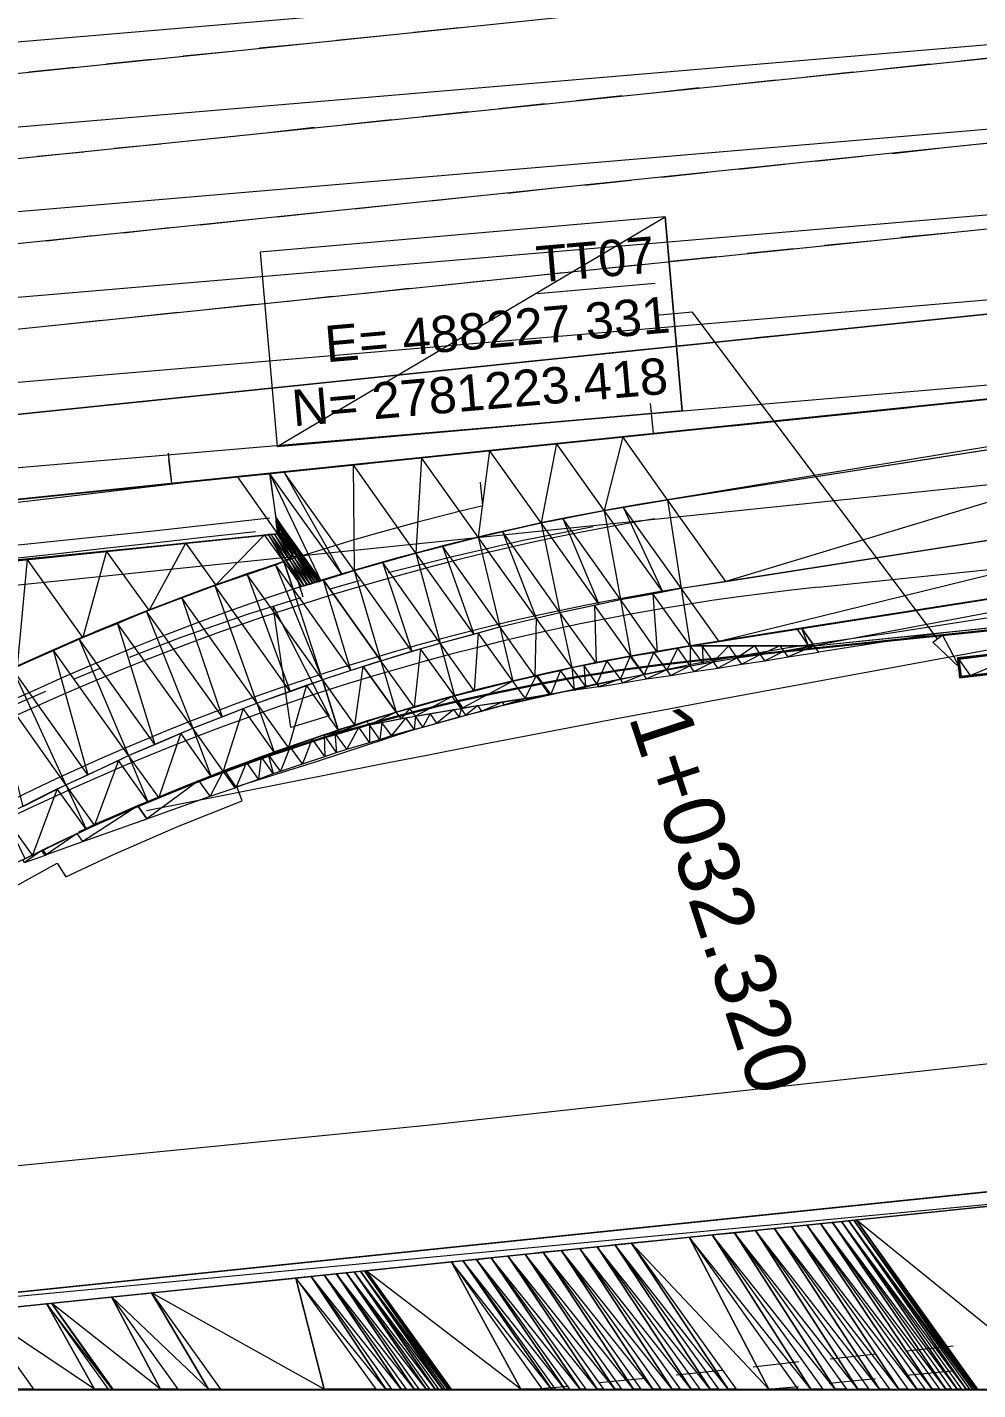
# Model space of a CAD drawing. Header units: inches. Extents: x -0.6 to 32.5, y 0.8 to 22.6.
# Drawn here: x 9.514 to 12.31, y 9.329 to 13.335 of the extents above; entities that cross this region are included whole.
import ezdxf

# ---------------------------------------------------------------- set-up
doc = ezdxf.new("R2010")
doc.units = ezdxf.units.IN
doc.header["$MEASUREMENT"] = 0
doc.layers.add('PDF_Geometry', color=7, linetype='Continuous', true_color=0xa5a5a5)
doc.layers.add('PDF_Text', color=7, linetype='Continuous')
doc.styles.add('PDF Arial', font='arial.ttf')

msp = doc.modelspace()

# ---------------------------------------------------------------- linework, layer by layer
at = {"layer": 'PDF_Geometry', "color": 7, "lineweight": 0}
for points in [[(27.7256, 9.3289), (27.7256, 15.9222), (0.8839, 15.9222), (0.8839, 9.3289), (27.7256, 9.3289)], [(11.3556, 12.1406), (11.3472, 12.2289)], [(11.3556, 12.1406), (11.3489, 12.2106)], [(9.9389, 11.9939), (9.9289, 12.0822)], [(9.9389, 11.9939), (9.9306, 12.0639)], [(10.3256, 11.6589), (10.2989, 11.7456)], [(10.3256, 11.6589), (10.3039, 11.7272)], [(10.4022, 11.3106), (10.2889, 11.2756), (10.2372, 11.6322), (10.4022, 11.3106)], [(12.2056, 11.5472), (12.2556, 11.4522), (12.1772, 11.5272), (12.2056, 11.5472)], [(12.2506, 11.4806), (12.2539, 11.4772), (12.4956, 11.5072), (12.2506, 11.4806)], [(12.2539, 11.4772), (12.4956, 11.5072), (12.4922, 11.5039), (12.2539, 11.4772)], [(12.2556, 11.4222), (12.2606, 11.4272), (12.2506, 11.4806), (12.2556, 11.4222)], [(12.2606, 11.4272), (12.2506, 11.4806), (12.2539, 11.4772), (12.2606, 11.4272)], [(12.5022, 11.4506), (12.4972, 11.4539), (12.2556, 11.4222), (12.5022, 11.4506)], [(12.4972, 11.4539), (12.2556, 11.4222), (12.2606, 11.4272), (12.4972, 11.4539)]]:
    msp.add_lwpolyline(points, dxfattribs=at)
at = {"layer": 'PDF_Geometry', "color": 254, "lineweight": 0, "true_color": 0xdcdcdc}
for points in [[(14.4072, 13.9606), (14.4422, 13.7122), (0.8855, 12.5622), (14.4072, 13.9606)], [(14.4422, 13.7122), (0.8855, 12.5622), (0.8855, 12.3106), (14.4422, 13.7122)], [(14.4422, 13.7122), (14.4772, 13.4655), (0.8856, 12.3106), (14.4422, 13.7122)], [(14.4772, 13.4655), (0.8856, 12.3106), (0.8856, 12.0606), (14.4772, 13.4655)], [(14.4772, 13.4655), (14.5122, 13.2189), (0.8856, 12.0606), (14.4772, 13.4655)], [(14.5122, 13.2189), (0.8856, 12.0606), (0.8856, 11.8089), (14.5122, 13.2189)], [(14.5122, 13.2189), (14.5472, 12.9706), (0.8856, 11.8089), (14.5122, 13.2189)], [(14.5472, 12.9706), (0.8856, 11.8089), (0.8856, 11.5589), (14.5472, 12.9706)], [(14.5472, 12.9706), (14.5822, 12.7239), (0.8856, 11.5589), (14.5472, 12.9706)], [(0.8856, 11.3072), (14.6172, 12.4772), (14.5822, 12.7239), (0.8856, 11.3072)], [(14.5822, 12.7239), (0.8856, 11.5589), (0.8856, 11.3072), (14.5822, 12.7239)], [(0.8856, 11.0572), (0.8856, 11.3072), (14.6172, 12.4772), (0.8856, 11.0572)], [(14.6022, 12.4756), (11.3972, 11.9456), (11.2656, 12.1306), (14.6022, 12.4756)], [(14.6206, 12.4506), (14.6022, 12.4756), (11.3972, 11.9456), (14.6206, 12.4506)], [(13.4072, 12.2605), (11.5689, 11.7055), (11.3972, 11.9456), (13.4072, 12.2605)], [(13.5789, 12.0206), (13.4072, 12.2605), (11.5689, 11.7055), (13.5789, 12.0206)], [(11.0706, 12.1106), (11.0256, 11.8772), (10.8739, 12.0906), (11.0706, 12.1106)], [(11.2106, 11.9139), (11.0706, 12.1106), (11.0256, 11.8772), (11.2106, 11.9139)], [(11.2656, 12.1306), (11.2106, 11.9139), (11.0706, 12.1106), (11.2656, 12.1306)], [(11.3972, 11.9456), (11.2656, 12.1306), (11.2106, 11.9139), (11.3972, 11.9456)], [(10.6739, 12.0689), (10.6572, 11.7889), (10.4722, 12.0489), (10.6739, 12.0689)], [(10.8406, 11.8356), (10.6739, 12.0689), (10.6572, 11.7889), (10.8406, 11.8356)], [(10.8739, 12.0905), (10.8406, 11.8356), (10.6739, 12.0689), (10.8739, 12.0905)], [(11.0256, 11.8772), (10.8739, 12.0905), (10.8406, 11.8356), (11.0256, 11.8772)], [(10.2272, 12.0222), (10.2506, 11.8455), (10.1322, 12.0139), (10.2272, 12.0222)], [(10.2689, 12.0272), (10.4389, 11.7272), (10.2272, 12.0222), (10.2689, 12.0272)], [(10.4389, 11.7272), (10.2272, 12.0222), (10.3772, 11.7072), (10.4389, 11.7272)], [(10.2272, 12.0222), (10.3772, 11.7072), (10.2456, 11.8922), (10.2272, 12.0222)], [(10.4722, 12.0489), (10.4756, 11.7372), (10.2689, 12.0272), (10.4722, 12.0489)], [(10.4756, 11.7372), (10.2689, 12.0272), (10.4389, 11.7272), (10.4756, 11.7372)], [(10.6572, 11.7889), (10.4722, 12.0489), (10.4756, 11.7372), (10.6572, 11.7889)], [(0.8856, 11.0572), (10.1322, 12.0139), (0.8856, 10.9189), (0.8856, 11.0572)], [(10.1322, 12.0139), (0.8856, 10.9189), (10.2506, 11.8456), (10.1322, 12.0139)], [(13.4939, 12.0072), (11.5489, 11.5289), (11.4372, 11.6856), (13.4939, 12.0072)], [(13.6056, 11.8522), (13.4939, 12.0072), (11.5489, 11.5289), (13.6056, 11.8522)], [(11.3972, 11.9456), (11.4372, 11.6856), (11.2672, 11.9239), (11.3972, 11.9456)], [(11.5689, 11.7056), (11.3972, 11.9456), (11.4372, 11.6856), (11.5689, 11.7056)], [(11.2106, 11.9139), (11.2589, 11.6522), (11.0889, 11.8906), (11.2106, 11.9139)], [(11.2672, 11.9239), (11.3822, 11.6756), (11.2106, 11.9139), (11.2672, 11.9239)], [(11.3822, 11.6756), (11.2106, 11.9139), (11.2589, 11.6522), (11.3822, 11.6756)], [(11.4372, 11.6856), (11.2672, 11.9239), (11.3822, 11.6756), (11.4372, 11.6856)], [(10.2889, 11.8306), (10.2456, 11.8922), (10.2822, 11.8372), (10.2889, 11.8306)], [(10.2456, 11.8922), (10.2822, 11.8372), (10.2456, 11.8889), (10.2456, 11.8922)], [(10.2822, 11.8372), (10.2456, 11.8889), (10.2756, 11.8422), (10.2822, 11.8372)], [(10.2456, 11.8889), (10.2756, 11.8422), (10.2456, 11.8822), (10.2456, 11.8889)], [(10.2756, 11.8422), (10.2456, 11.8822), (10.2672, 11.8455), (10.2756, 11.8422)], [(10.2456, 11.8822), (10.2672, 11.8455), (10.2472, 11.8722), (10.2456, 11.8822)], [(10.2672, 11.8456), (10.2472, 11.8722), (10.2589, 11.8456), (10.2672, 11.8456)], [(10.2472, 11.8722), (10.2589, 11.8456), (10.2489, 11.8606), (10.2472, 11.8722)], [(10.2589, 11.8456), (10.2489, 11.8606), (10.2572, 11.8456), (10.2589, 11.8456)], [(10.2489, 11.8606), (10.2572, 11.8456), (10.2489, 11.8572), (10.2489, 11.8606)], [(11.0256, 11.8772), (11.0806, 11.6139), (10.9122, 11.8522), (11.0256, 11.8772)], [(11.0889, 11.8906), (11.1956, 11.6389), (11.0256, 11.8772), (11.0889, 11.8906)], [(11.1956, 11.6389), (11.0256, 11.8772), (11.0806, 11.6139), (11.1956, 11.6389)], [(11.2589, 11.6522), (11.0889, 11.8906), (11.1956, 11.6389), (11.2589, 11.6522)], [(0.8856, 10.9189), (10.2506, 11.8456), (0.8856, 10.8772), (0.8856, 10.9189)], [(10.2489, 11.8572), (10.2572, 11.8455), (10.2506, 11.8455), (10.2489, 11.8572)], [(10.3772, 11.7072), (10.2889, 11.8306)], [(10.3772, 11.7072), (10.2889, 11.8306), (10.3772, 11.7072)], [(10.2889, 11.8306), (10.3772, 11.7072), (10.2922, 11.8239), (10.2889, 11.8306)], [(10.3772, 11.7072), (10.2922, 11.8239), (10.3756, 11.7072), (10.3772, 11.7072)], [(10.2922, 11.8239), (10.3756, 11.7072), (10.2956, 11.8172), (10.2922, 11.8239)], [(10.3756, 11.7072), (10.2956, 11.8172), (10.3722, 11.7056), (10.3756, 11.7072)], [(10.2956, 11.8172), (10.3722, 11.7056), (10.2972, 11.8089), (10.2956, 11.8172)], [(10.8406, 11.8356), (10.9039, 11.5722), (10.7356, 11.8089), (10.8406, 11.8356)], [(10.9122, 11.8522), (11.0106, 11.5972), (10.8406, 11.8356), (10.9122, 11.8522)], [(11.0106, 11.5972), (10.8406, 11.8356), (10.9039, 11.5722), (11.0106, 11.5972)], [(11.0806, 11.6139), (10.9122, 11.8522), (11.0106, 11.5972), (11.0806, 11.6139)], [(10.2889, 11.7772), (10.3372, 11.6956), (10.2839, 11.7706), (10.2889, 11.7772)], [(10.2939, 11.7839), (10.3456, 11.6972), (10.2889, 11.7772), (10.2939, 11.7839)], [(10.3456, 11.6972), (10.2889, 11.7772), (10.3372, 11.6956), (10.3456, 11.6972)], [(10.2972, 11.7922), (10.3539, 11.7006), (10.2939, 11.7839), (10.2972, 11.7922)], [(10.3539, 11.7006), (10.2939, 11.7839), (10.3456, 11.6972), (10.3539, 11.7006)], [(10.3722, 11.7056), (10.2972, 11.8089), (10.3672, 11.7039), (10.3722, 11.7056)], [(10.2972, 11.8089), (10.3672, 11.7039), (10.2972, 11.8006), (10.2972, 11.8089)], [(10.3672, 11.7039), (10.2972, 11.8005), (10.3606, 11.7022), (10.3672, 11.7039)], [(10.2972, 11.8005), (10.3606, 11.7022), (10.2972, 11.7922), (10.2972, 11.8005)], [(10.3606, 11.7022), (10.2972, 11.7922), (10.3539, 11.7006), (10.3606, 11.7022)], [(10.6572, 11.7889), (10.7289, 11.5239), (10.5589, 11.7622), (10.6572, 11.7889)], [(10.7356, 11.8089), (10.8272, 11.5506), (10.6572, 11.7889), (10.7356, 11.8089)], [(10.8272, 11.5506), (10.6572, 11.7889), (10.7289, 11.5239), (10.8272, 11.5506)], [(10.9039, 11.5722), (10.7356, 11.8089), (10.8272, 11.5506), (10.9039, 11.5722)], [(10.2439, 11.7539), (10.3822, 11.4156), (10.1606, 11.7256), (10.2439, 11.7539)], [(10.2689, 11.7639), (10.2956, 11.6822), (10.2439, 11.7539), (10.2689, 11.7639)], [(10.2956, 11.6822), (10.2439, 11.7539), (10.3822, 11.4156), (10.2956, 11.6822)], [(10.2756, 11.7672), (10.2689, 11.7639), (10.3206, 11.6905), (10.2756, 11.7672)], [(10.2689, 11.7639), (10.3206, 11.6905), (10.2956, 11.6822), (10.2689, 11.7639)], [(10.2839, 11.7706), (10.3289, 11.6922), (10.2756, 11.7672), (10.2839, 11.7706)], [(10.2756, 11.7672), (10.3289, 11.6922), (10.3206, 11.6905), (10.2756, 11.7672)], [(10.3372, 11.6956), (10.2839, 11.7706), (10.3289, 11.6922), (10.3372, 11.6956)], [(10.4756, 11.7372), (10.5539, 11.4722), (10.3856, 11.7089), (10.4756, 11.7372)], [(10.5589, 11.7622), (10.6456, 11.5006), (10.4756, 11.7372), (10.5589, 11.7622)], [(10.6456, 11.5006), (10.4756, 11.7372), (10.5539, 11.4722), (10.6456, 11.5006)], [(10.7289, 11.5239), (10.5589, 11.7622), (10.6456, 11.5006), (10.7289, 11.5239)], [(10.1606, 11.7256), (10.2872, 11.3822), (10.0656, 11.6939), (10.1606, 11.7256)], [(10.3822, 11.4156), (10.1606, 11.7256), (10.2872, 11.3822), (10.3822, 11.4156)], [(10.3856, 11.7089), (10.2956, 11.6822), (10.4656, 11.4439), (10.3856, 11.7089)], [(10.3856, 11.7089), (10.5539, 11.4722), (10.4656, 11.4439), (10.3856, 11.7089)], [(9.9689, 11.6572), (10.0872, 11.3072), (9.8639, 11.6189), (9.9689, 11.6572)], [(10.0656, 11.6939), (10.1889, 11.3472), (9.9689, 11.6572), (10.0656, 11.6939)], [(10.1889, 11.3472), (9.9689, 11.6572), (10.0872, 11.3072), (10.1889, 11.3472)], [(10.2872, 11.3822), (10.0656, 11.6939), (10.1889, 11.3472), (10.2872, 11.3822)], [(10.2956, 11.6822), (10.4656, 11.4439), (10.3822, 11.4156), (10.2956, 11.6822)], [(11.3539, 11.6689), (11.3672, 11.4989), (11.2589, 11.6522), (11.3539, 11.6689)], [(11.4372, 11.6856), (11.4639, 11.5156), (11.3539, 11.6689), (11.4372, 11.6856)], [(11.4639, 11.5156), (11.3539, 11.6689), (11.3672, 11.4989), (11.4639, 11.5156)], [(11.5489, 11.5289), (11.4372, 11.6856), (11.4639, 11.5156), (11.5489, 11.5289)], [(9.8639, 11.6189), (10.0006, 11.2739), (9.7789, 11.5822), (9.8639, 11.6189)], [(10.0872, 11.3072), (9.8639, 11.6189), (10.0006, 11.2739), (10.0872, 11.3072)], [(11.1822, 11.6356), (11.1872, 11.4656), (11.0806, 11.6139), (11.1822, 11.6356)], [(11.2589, 11.6522), (11.2889, 11.4856), (11.1822, 11.6356), (11.2589, 11.6522)], [(11.2889, 11.4856), (11.1822, 11.6356), (11.1872, 11.4656), (11.2889, 11.4856)], [(11.3672, 11.4989), (11.2589, 11.6522), (11.2889, 11.4856), (11.3672, 11.4989)], [(9.7789, 11.5822), (9.8889, 11.2256), (9.6656, 11.5372), (9.7789, 11.5822)], [(10.0006, 11.2739), (9.7789, 11.5822), (9.8889, 11.2256), (10.0006, 11.2739)], [(11.0105, 11.5972), (11.0072, 11.4272), (10.9039, 11.5722), (11.0105, 11.5972)], [(11.1156, 11.4522), (11.0105, 11.5972), (11.0072, 11.4272), (11.1156, 11.4522)], [(11.0806, 11.6139), (11.1156, 11.4522), (11.0106, 11.5972), (11.0806, 11.6139)], [(11.1872, 11.4656), (11.0806, 11.6139), (11.1156, 11.4522), (11.1872, 11.4656)], [(9.6656, 11.5372), (9.8122, 11.1939), (9.5906, 11.5039), (9.6656, 11.5372)], [(9.8889, 11.2256), (9.6656, 11.5372), (9.8122, 11.1939), (9.8889, 11.2256)], [(10.8406, 11.5539), (10.8289, 11.3839), (10.7289, 11.5239), (10.8406, 11.5539)], [(10.9422, 11.4122), (10.8406, 11.5539), (10.8289, 11.3839), (10.9422, 11.4122)], [(10.9039, 11.5722), (10.9422, 11.4122), (10.8406, 11.5539), (10.9039, 11.5722)], [(11.0072, 11.4272), (10.9039, 11.5722), (10.9422, 11.4122), (11.0072, 11.4272)], [(12.2039, 11.5539), (11.8422, 11.4972), (11.8289, 11.5156), (12.2039, 11.5539)], [(9.5906, 11.5039), (9.6922, 11.1372), (9.4706, 11.4489), (9.5906, 11.5039)], [(9.8122, 11.1939), (9.5906, 11.5039), (9.6922, 11.1372), (9.8122, 11.1939)], [(10.6706, 11.5072), (10.6522, 11.3356), (10.5539, 11.4722), (10.6706, 11.5072)], [(10.7706, 11.3689), (10.6706, 11.5072), (10.6522, 11.3356), (10.7706, 11.3689)], [(10.7289, 11.5239), (10.7706, 11.3689), (10.6706, 11.5072), (10.7289, 11.5239)], [(10.8289, 11.3839), (10.7289, 11.5239), (10.7706, 11.3689), (10.8289, 11.3839)], [(11.3572, 11.4972), (11.3289, 11.4322), (11.2889, 11.4856), (11.3572, 11.4972)], [(11.3956, 11.4456), (11.3572, 11.4972), (11.3289, 11.4322), (11.3956, 11.4456)], [(11.4272, 11.5089), (11.3956, 11.4456), (11.3572, 11.4972), (11.4272, 11.5089)], [(11.4639, 11.4572), (11.4272, 11.5089), (11.3956, 11.4456), (11.4639, 11.4572)], [(11.4639, 11.5156), (11.4639, 11.4572), (11.4272, 11.5089), (11.4639, 11.5156)], [(11.4989, 11.5156), (11.5022, 11.4639), (11.4639, 11.5156), (11.4989, 11.5156)], [(11.5022, 11.4639), (11.4639, 11.5156), (11.4639, 11.4572), (11.5022, 11.4639)], [(11.5772, 11.5156), (11.5322, 11.4689), (11.4989, 11.5156), (11.5772, 11.5156)], [(11.5322, 11.4689), (11.4989, 11.5156), (11.5022, 11.4639), (11.5322, 11.4689)], [(11.6022, 11.4806), (11.5772, 11.5156), (11.5322, 11.4689), (11.6022, 11.4806)], [(11.6539, 11.5156), (11.6022, 11.4806), (11.5772, 11.5156), (11.6539, 11.5156)], [(11.6706, 11.4906), (11.6539, 11.5156), (11.6022, 11.4806), (11.6706, 11.4906)], [(11.7289, 11.5156), (11.6706, 11.4906), (11.6539, 11.5156), (11.7289, 11.5156)], [(11.7406, 11.5006), (11.7289, 11.5156), (11.6706, 11.4906), (11.7406, 11.5006)], [(11.7406, 11.5006), (11.6839, 11.4722), (11.6706, 11.4906), (11.7406, 11.5006)], [(11.7522, 11.4839), (11.7406, 11.5006), (11.6839, 11.4722), (11.7522, 11.4839)], [(11.8289, 11.5156), (11.7406, 11.5006), (11.7289, 11.5156), (11.8289, 11.5156)], [(11.8289, 11.5156), (11.7522, 11.4839), (11.7406, 11.5006), (11.8289, 11.5156)], [(11.8422, 11.4972), (11.8289, 11.5156), (11.7522, 11.4839), (11.8422, 11.4972)], [(10.5539, 11.4722), (10.5989, 11.3206), (10.5022, 11.4556), (10.5539, 11.4722)], [(10.6522, 11.3356), (10.5539, 11.4722), (10.5989, 11.3206), (10.6522, 11.3356)], [(11.1506, 11.4589), (11.1556, 11.3972), (11.1156, 11.4522), (11.1506, 11.4589)], [(11.2189, 11.4722), (11.1889, 11.4039), (11.1506, 11.4589), (11.2189, 11.4722)], [(11.1889, 11.4039), (11.1506, 11.4589), (11.1556, 11.3972), (11.1889, 11.4039)], [(11.2589, 11.4189), (11.2189, 11.4722), (11.1889, 11.4039), (11.2589, 11.4189)], [(11.2872, 11.4856), (11.2589, 11.4189), (11.2189, 11.4722), (11.2872, 11.4856)], [(11.3272, 11.4322), (11.2872, 11.4856), (11.2589, 11.4189), (11.3272, 11.4322)], [(11.2889, 11.4856), (11.3272, 11.4322), (11.2872, 11.4856), (11.2889, 11.4856)], [(11.3289, 11.4322), (11.2889, 11.4856), (11.3272, 11.4322), (11.3289, 11.4322)], [(11.4639, 11.4572), (11.4072, 11.4289), (11.3956, 11.4456), (11.4639, 11.4572)], [(11.4756, 11.4406), (11.4639, 11.4572), (11.4072, 11.4289), (11.4756, 11.4406)], [(11.5322, 11.4689), (11.4756, 11.4406), (11.4639, 11.4572), (11.5322, 11.4689)], [(11.5456, 11.4506), (11.5322, 11.4689), (11.4756, 11.4406), (11.5456, 11.4506)], [(11.6022, 11.4806), (11.5456, 11.4506), (11.5322, 11.4689), (11.6022, 11.4806)], [(11.6156, 11.4622), (11.6022, 11.4806), (11.5456, 11.4506), (11.6156, 11.4622)], [(11.6706, 11.4906), (11.6156, 11.4622), (11.6022, 11.4806), (11.6706, 11.4906)], [(11.6839, 11.4722), (11.6706, 11.4906), (11.6156, 11.4622), (11.6839, 11.4722)], [(9.4706, 11.4489), (9.6272, 11.1072), (9.4056, 11.4189), (9.4706, 11.4489)], [(9.6272, 11.1072), (9.4056, 11.4189), (9.5006, 11.0439), (9.6272, 11.1072)], [(9.6922, 11.1372), (9.4706, 11.4489), (9.6272, 11.1072), (9.6922, 11.1372)], [(10.5022, 11.4556), (10.3822, 11.4156), (10.4772, 11.2822), (10.5022, 11.4556)], [(10.5022, 11.4556), (10.5989, 11.3206), (10.4772, 11.2822), (10.5022, 11.4556)], [(11.0106, 11.4289), (10.9789, 11.3622), (10.9422, 11.4122), (11.0106, 11.4289)], [(11.0489, 11.3739), (11.0106, 11.4289), (10.9789, 11.3622), (11.0489, 11.3739)], [(11.0139, 11.4289), (11.0489, 11.3739), (11.0106, 11.4289), (11.0139, 11.4289)], [(11.0822, 11.4439), (11.0539, 11.3739), (11.0139, 11.4289), (11.0822, 11.4439)], [(11.0539, 11.3739), (11.0139, 11.4289), (11.0489, 11.3739), (11.0539, 11.3739)], [(11.1222, 11.3889), (11.0822, 11.4439), (11.0539, 11.3739), (11.1222, 11.3889)], [(11.1156, 11.4522), (11.1222, 11.3889), (11.0822, 11.4439), (11.1156, 11.4522)], [(11.1556, 11.3972), (11.1156, 11.4522), (11.1222, 11.3889), (11.1556, 11.3972)], [(11.2589, 11.4189), (11.1956, 11.3956), (11.1889, 11.4039), (11.2589, 11.4189)], [(11.2656, 11.4072), (11.2589, 11.4189), (11.1956, 11.3956), (11.2656, 11.4072)], [(11.3272, 11.4322), (11.2656, 11.4072), (11.2589, 11.4189), (11.3272, 11.4322)], [(11.3356, 11.4189), (11.3272, 11.4322), (11.2656, 11.4072), (11.3356, 11.4189)], [(11.3956, 11.4456), (11.3356, 11.4189), (11.3272, 11.4322), (11.3956, 11.4456)], [(11.4072, 11.4289), (11.3956, 11.4456), (11.3356, 11.4189), (11.4072, 11.4289)], [(10.3356, 11.4006), (10.2822, 11.2172), (10.1889, 11.3472), (10.3356, 11.4006)], [(10.4289, 11.2689), (10.3356, 11.4006), (10.2822, 11.2172), (10.4289, 11.2689)], [(10.3822, 11.4156), (10.4289, 11.2689), (10.3356, 11.4006), (10.3822, 11.4156)], [(10.3822, 11.4156), (10.4772, 11.2822), (10.4289, 11.2689), (10.3822, 11.4156)], [(10.9422, 11.4122), (10.7956, 11.3339), (10.7706, 11.3689), (10.9422, 11.4122)], [(10.9789, 11.3622), (10.9422, 11.4122), (10.7956, 11.3339), (10.9789, 11.3622)], [(11.1222, 11.3889), (11.1239, 11.3856), (11.0539, 11.3739), (11.1222, 11.3889)], [(11.1889, 11.4039), (11.1222, 11.3889), (11.1239, 11.3856), (11.1889, 11.4039)], [(11.1889, 11.4039), (11.1956, 11.3956), (11.1239, 11.3856), (11.1889, 11.4039)], [(10.1889, 11.3472), (10.2406, 11.2039), (10.1489, 11.3322), (10.1889, 11.3472)], [(10.2822, 11.2172), (10.1889, 11.3472), (10.2406, 11.2039), (10.2822, 11.2172)], [(10.7639, 11.3672), (10.6556, 11.3089), (10.6389, 11.3322), (10.7639, 11.3672)], [(10.7906, 11.3322), (10.7639, 11.3672), (10.6556, 11.3089), (10.7906, 11.3322)], [(10.7706, 11.3689), (10.7906, 11.3322), (10.7639, 11.3672), (10.7706, 11.3689)], [(10.7956, 11.3339), (10.7706, 11.3689), (10.7906, 11.3322), (10.7956, 11.3339)], [(10.8389, 11.3406), (10.8039, 11.3122), (10.7906, 11.3322), (10.8389, 11.3406)], [(10.8506, 11.3239), (10.8389, 11.3406), (10.8039, 11.3122), (10.8506, 11.3239)], [(10.9106, 11.3506), (10.8506, 11.3239), (10.8389, 11.3406), (10.9106, 11.3506)], [(10.9172, 11.3422), (10.9106, 11.3506), (10.8506, 11.3239), (10.9172, 11.3422)], [(10.9822, 11.3622), (10.9172, 11.3422), (10.9106, 11.3506), (10.9822, 11.3622)], [(10.9856, 11.3589), (10.9822, 11.3622), (10.9172, 11.3422), (10.9856, 11.3589)], [(11.0489, 11.3739), (10.9856, 11.3589), (10.9822, 11.3622), (11.0489, 11.3739)], [(10.1489, 11.3322), (10.0906, 11.1472), (10.0006, 11.2739), (10.1489, 11.3322)], [(10.2406, 11.2039), (10.1489, 11.3322), (10.0906, 11.1472), (10.2406, 11.2039)], [(10.5989, 11.3206), (10.5206, 11.2839), (10.5122, 11.2939), (10.5989, 11.3206)], [(10.6139, 11.3022), (10.5989, 11.3206), (10.5206, 11.2839), (10.6139, 11.3022)], [(10.6272, 11.3039), (10.5856, 11.2522), (10.5572, 11.2906), (10.6272, 11.3039)], [(10.6522, 11.2706), (10.6272, 11.3039), (10.5856, 11.2522), (10.6522, 11.2706)], [(10.6389, 11.3322), (10.6139, 11.3022), (10.5989, 11.3206), (10.6389, 11.3322)], [(10.6556, 11.3089), (10.6389, 11.3322), (10.6139, 11.3022), (10.6556, 11.3089)], [(10.6556, 11.3089), (10.6522, 11.2706), (10.6272, 11.3039), (10.6556, 11.3089)], [(10.6772, 11.2772), (10.6556, 11.3089), (10.6522, 11.2706), (10.6772, 11.2772)], [(10.6989, 11.3172), (10.6772, 11.2772), (10.6556, 11.3089), (10.6989, 11.3172)], [(10.7189, 11.2889), (10.6989, 11.3172), (10.6772, 11.2772), (10.7189, 11.2889)], [(10.7689, 11.3289), (10.7189, 11.2889), (10.6989, 11.3172), (10.7689, 11.3289)], [(10.7839, 11.3072), (10.7689, 11.3289), (10.7189, 11.2889), (10.7839, 11.3072)], [(10.7906, 11.3322), (10.7839, 11.3072), (10.7689, 11.3289), (10.7906, 11.3322)], [(10.8039, 11.3122), (10.7906, 11.3322), (10.7839, 11.3072), (10.8039, 11.3122)], [(9.9656, 11.2589), (9.9006, 11.0706), (9.8122, 11.1939), (9.9656, 11.2589)], [(10.0539, 11.1339), (9.9656, 11.2589), (9.9006, 11.0706), (10.0539, 11.1339)], [(10.0006, 11.2739), (10.0539, 11.1339), (9.9656, 11.2589), (10.0006, 11.2739)], [(10.0906, 11.1472), (10.0006, 11.2739), (10.0539, 11.1339), (10.0906, 11.1472)], [(10.4289, 11.2689), (10.4322, 11.2639), (10.3872, 11.2539), (10.4289, 11.2689)], [(10.4189, 11.2606), (10.4239, 11.2022), (10.3872, 11.2539), (10.4189, 11.2606)], [(10.4889, 11.2772), (10.4539, 11.2122), (10.4189, 11.2606), (10.4889, 11.2772)], [(10.4539, 11.2122), (10.4189, 11.2606), (10.4239, 11.2022), (10.4539, 11.2122)], [(10.5122, 11.2939), (10.4289, 11.2689), (10.4322, 11.2639), (10.5122, 11.2939)], [(10.5122, 11.2939), (10.5206, 11.2839), (10.4322, 11.2639), (10.5122, 11.2939)], [(10.5206, 11.2322), (10.4889, 11.2772), (10.4539, 11.2122), (10.5206, 11.2322)], [(10.5206, 11.2839), (10.5206, 11.2322), (10.4889, 11.2772), (10.5206, 11.2839)], [(10.5572, 11.2906), (10.5506, 11.2406), (10.5206, 11.2839), (10.5572, 11.2906)], [(10.5506, 11.2406), (10.5206, 11.2839), (10.5206, 11.2322), (10.5506, 11.2406)], [(10.5856, 11.2522), (10.5572, 11.2906), (10.5506, 11.2406), (10.5856, 11.2522)], [(10.2872, 11.2189), (10.2589, 11.1472), (10.2222, 11.1972), (10.2872, 11.2189)], [(10.3239, 11.1689), (10.2872, 11.2189), (10.2589, 11.1472), (10.3239, 11.1689)], [(10.3522, 11.2422), (10.3239, 11.1689), (10.2872, 11.2189), (10.3522, 11.2422)], [(10.3889, 11.1906), (10.3522, 11.2422), (10.3239, 11.1689), (10.3889, 11.1906)], [(10.3872, 11.2539), (10.3889, 11.1906), (10.3522, 11.2422), (10.3872, 11.2539)], [(10.4239, 11.2022), (10.3872, 11.2539), (10.3889, 11.1906), (10.4239, 11.2022)], [(9.7822, 11.1789), (9.7122, 10.9889), (9.6272, 11.1072), (9.7822, 11.1789)], [(9.8689, 11.0572), (9.7822, 11.1789), (9.7122, 10.9889), (9.8689, 11.0572)], [(9.8122, 11.1939), (9.8689, 11.0572), (9.7822, 11.1789), (9.8122, 11.1939)], [(9.9006, 11.0706), (9.8122, 11.1939), (9.8689, 11.0572), (9.9006, 11.0706)], [(10.2022, 11.1906), (10.1939, 11.1239), (10.1589, 11.1739), (10.2022, 11.1906)], [(10.2372, 11.1406), (10.2022, 11.1906), (10.1939, 11.1239), (10.2372, 11.1406)], [(10.2222, 11.1972), (10.2372, 11.1406), (10.2022, 11.1906), (10.2222, 11.1972)], [(10.2589, 11.1472), (10.2222, 11.1972), (10.2372, 11.1406), (10.2589, 11.1472)], [(10.0906, 11.1472), (10.0522, 11.0739), (10.0189, 11.1206), (10.0906, 11.1472)], [(10.1256, 11.0989), (10.0906, 11.1472), (10.0522, 11.0739), (10.1256, 11.0989)], [(10.0956, 11.1489), (10.1256, 11.0989), (10.0906, 11.1472), (10.0956, 11.1489)], [(10.1589, 11.1739), (10.1289, 11.1006), (10.0956, 11.1489), (10.1589, 11.1739)], [(10.1289, 11.1006), (10.0956, 11.1489), (10.1256, 11.0989), (10.1289, 11.1006)], [(10.1939, 11.1239), (10.1589, 11.1739), (10.1289, 11.1006), (10.1939, 11.1239)], [(9.6272, 11.1072), (9.6872, 10.9772), (9.6022, 11.0956), (9.6272, 11.1072)], [(9.7122, 10.9889), (9.6272, 11.1072), (9.6872, 10.9772), (9.7122, 10.9889)], [(10.0189, 11.1206), (9.8656, 11.0072), (9.8389, 11.0456), (10.0189, 11.1206)], [(10.0522, 11.0739), (10.0189, 11.1206), (9.8656, 11.0072), (10.0522, 11.0739)], [(9.6022, 11.0956), (9.5289, 10.9006), (9.4456, 11.0172), (9.6022, 11.0956)], [(9.6872, 10.9772), (9.6022, 11.0956), (9.5289, 10.9006), (9.6872, 10.9772)], [(9.5289, 10.9006), (9.4456, 11.0172), (9.5072, 10.8906), (9.5289, 10.9006)], [(9.8389, 11.0456), (9.6772, 10.9406), (9.6606, 10.9639), (9.8389, 11.0456)], [(9.8656, 11.0072), (9.8389, 11.0456), (9.6772, 10.9406), (9.8656, 11.0072)], [(9.8656, 11.0072), (9.8389, 11.0456)], [(9.8389, 11.0456), (9.8656, 11.0072)], [(9.8656, 11.0072), (9.8389, 11.0456), (9.8656, 11.0072)], [(9.8389, 11.0456), (9.8656, 11.0072), (9.8389, 11.0456)], [(9.6606, 10.9639), (9.5706, 10.9022), (9.5606, 10.9156), (9.6606, 10.9639)], [(9.6772, 10.9406), (9.6606, 10.9639), (9.5706, 10.9022), (9.6772, 10.9406)], [(9.5572, 10.9139), (9.5056, 10.8789), (9.5006, 10.8872), (9.5572, 10.9139)], [(9.5672, 10.9006), (9.5572, 10.9139), (9.5056, 10.8789), (9.5672, 10.9006)], [(9.5606, 10.9156), (9.5622, 10.9072), (9.5572, 10.9139), (9.5606, 10.9156)], [(9.5622, 10.9056), (9.5622, 10.9056), (9.5572, 10.9139), (9.5622, 10.9056)], [(9.5622, 10.9056), (9.5572, 10.9139), (9.5622, 10.9072), (9.5622, 10.9056)], [(9.5656, 10.9089), (9.5606, 10.9156), (9.5622, 10.9072), (9.5656, 10.9089)], [(9.5656, 10.9089), (9.5672, 10.9006), (9.5622, 10.9056), (9.5656, 10.9089)], [(9.5706, 10.9022), (9.5656, 10.9089), (9.5672, 10.9006), (9.5706, 10.9022)], [(12.9189, 9.9706), (12.9222, 9.9289), (8.0472, 9.4672), (12.9189, 9.9706)], [(12.9222, 9.9289), (8.0472, 9.4672), (8.0256, 9.4222), (12.9222, 9.9289)], [(12.5672, 9.3306), (11.9522, 9.8289), (12.3539, 9.8706), (12.5672, 9.3306)], [(12.1756, 9.3306), (11.8072, 9.8139), (11.8472, 9.8172), (12.1756, 9.3306)], [(12.2156, 9.3306), (11.8472, 9.8172), (11.8822, 9.8206), (12.2156, 9.3306)], [(12.1972, 9.3306), (12.2156, 9.3306), (11.8472, 9.8172), (12.1972, 9.3306)], [(12.1756, 9.3306), (11.8472, 9.8172), (12.1972, 9.3306), (12.1756, 9.3306)], [(12.2489, 9.3306), (11.8822, 9.8206), (11.9089, 9.8239), (12.2489, 9.3306)], [(12.2322, 9.3306), (12.2489, 9.3306), (11.8822, 9.8206), (12.2322, 9.3306)], [(12.2156, 9.3306), (11.8822, 9.8206), (12.2322, 9.3306), (12.2156, 9.3306)], [(12.2756, 9.3306), (11.9089, 9.8239), (11.9306, 9.8256), (12.2756, 9.3306)], [(12.2622, 9.3306), (12.2756, 9.3306), (11.9089, 9.8239), (12.2622, 9.3306)], [(12.2489, 9.3306), (11.9089, 9.8239), (12.2622, 9.3306), (12.2489, 9.3306)], [(12.2939, 9.3306), (11.9306, 9.8256), (11.9456, 9.8272), (12.2939, 9.3306)], [(12.2856, 9.3306), (12.2939, 9.3306), (11.9306, 9.8256), (12.2856, 9.3306)], [(12.2756, 9.3306), (11.9306, 9.8256), (12.2856, 9.3306), (12.2756, 9.3306)], [(12.3056, 9.3306), (11.9456, 9.8272), (11.9522, 9.8289), (12.3056, 9.3306)], [(12.3006, 9.3306), (12.3056, 9.3306), (11.9456, 9.8272), (12.3006, 9.3306)], [(12.2939, 9.3306), (11.9456, 9.8272), (12.3006, 9.3306), (12.2939, 9.3306)], [(12.3089, 9.3306), (12.5672, 9.3306), (11.9522, 9.8289), (12.3089, 9.3306)], [(12.3056, 9.3306), (11.9522, 9.8289), (12.3089, 9.3306), (12.3056, 9.3306)], [(11.6956, 9.3306), (11.2906, 9.7606), (11.4606, 9.7772), (11.6956, 9.3306)], [(11.8189, 9.3306), (11.4606, 9.7772), (11.5289, 9.7839), (11.8189, 9.3306)], [(11.7806, 9.3306), (11.8189, 9.3306), (11.4606, 9.7772), (11.7806, 9.3306)], [(11.6956, 9.3306), (11.4606, 9.7772), (11.7806, 9.3306), (11.6956, 9.3306)], [(11.8906, 9.3306), (11.5289, 9.7839), (11.5939, 9.7906), (11.8906, 9.3306)], [(11.8539, 9.3306), (11.8906, 9.3306), (11.5289, 9.7839), (11.8539, 9.3306)], [(11.8189, 9.3306), (11.5289, 9.7839), (11.8539, 9.3306), (11.8189, 9.3306)], [(11.9572, 9.3306), (11.5939, 9.7906), (11.6556, 9.7972), (11.9572, 9.3306)], [(11.9239, 9.3306), (11.9572, 9.3306), (11.5939, 9.7906), (11.9239, 9.3306)], [(11.8906, 9.3306), (11.5939, 9.7906), (11.9239, 9.3306), (11.8906, 9.3306)], [(12.0206, 9.3306), (11.6556, 9.7972), (11.7106, 9.8039), (12.0206, 9.3306)], [(11.9889, 9.3306), (12.0206, 9.3306), (11.6556, 9.7972), (11.9889, 9.3306)], [(11.9572, 9.3306), (11.6556, 9.7972), (11.9889, 9.3306), (11.9572, 9.3306)], [(12.0772, 9.3306), (11.7106, 9.8039), (11.7622, 9.8089), (12.0772, 9.3306)], [(12.0506, 9.3306), (12.0772, 9.3306), (11.7106, 9.8039), (12.0506, 9.3306)], [(12.0206, 9.3306), (11.7106, 9.8039), (12.0506, 9.3306), (12.0206, 9.3306)], [(12.1306, 9.3306), (11.7622, 9.8089), (11.8072, 9.8139), (12.1306, 9.3306)], [(12.1039, 9.3306), (12.1306, 9.3306), (11.7622, 9.8089), (12.1039, 9.3306)], [(12.0772, 9.3306), (11.7622, 9.8089), (12.1039, 9.3306), (12.0772, 9.3306)], [(12.1539, 9.3306), (12.1756, 9.3306), (11.8072, 9.8139), (12.1539, 9.3306)], [(12.1306, 9.3306), (11.8072, 9.8139), (12.1539, 9.3306), (12.1306, 9.3306)], [(11.3539, 9.3306), (11.0306, 9.7339), (11.0839, 9.7389), (11.3539, 9.3306)], [(11.4106, 9.3306), (11.0839, 9.7389), (11.1389, 9.7439), (11.4106, 9.3306)], [(11.3772, 9.3306), (11.4106, 9.3306), (11.0839, 9.7389), (11.3772, 9.3306)], [(11.3539, 9.3306), (11.0839, 9.7389), (11.3772, 9.3306), (11.3539, 9.3306)], [(11.4672, 9.3306), (11.1389, 9.7439), (11.1906, 9.7489), (11.4672, 9.3306)], [(11.4339, 9.3306), (11.4672, 9.3306), (11.1389, 9.7439), (11.4339, 9.3306)], [(11.4106, 9.3306), (11.1389, 9.7439), (11.4339, 9.3306), (11.4106, 9.3306)], [(11.5222, 9.3306), (11.1906, 9.7489), (11.2422, 9.7556), (11.5222, 9.3306)], [(11.4922, 9.3306), (11.5222, 9.3306), (11.1906, 9.7489), (11.4922, 9.3306)], [(11.4672, 9.3306), (11.1906, 9.7489), (11.4922, 9.3306), (11.4672, 9.3306)], [(11.5756, 9.3306), (11.2422, 9.7556), (11.2906, 9.7606), (11.5756, 9.3306)], [(11.5472, 9.3306), (11.5756, 9.3306), (11.2422, 9.7556), (11.5472, 9.3306)], [(11.5222, 9.3306), (11.2422, 9.7556), (11.5472, 9.3306), (11.5222, 9.3306)], [(11.5989, 9.3306), (11.6956, 9.3306), (11.2906, 9.7606), (11.5989, 9.3306)], [(11.5756, 9.3306), (11.2906, 9.7606), (11.5989, 9.3306), (11.5756, 9.3306)], [(10.9656, 9.3306), (10.5106, 9.6789), (10.7606, 9.7056), (10.9656, 9.3306)], [(11.0556, 9.3306), (10.7606, 9.7056), (10.7956, 9.7089), (11.0556, 9.3306)], [(11.0289, 9.3306), (11.0556, 9.3306), (10.7606, 9.7056), (11.0289, 9.3306)], [(10.9656, 9.3306), (10.7606, 9.7056), (11.0289, 9.3306), (10.9656, 9.3306)], [(11.0956, 9.3306), (10.7956, 9.7089), (10.8356, 9.7122), (11.0956, 9.3306)], [(11.0672, 9.3306), (11.0956, 9.3306), (10.7956, 9.7089), (11.0672, 9.3306)], [(11.0556, 9.3306), (10.7956, 9.7089), (11.0672, 9.3306), (11.0556, 9.3306)], [(11.1406, 9.3306), (10.8356, 9.7122), (10.8789, 9.7172), (11.1406, 9.3306)], [(11.1089, 9.3306), (11.1406, 9.3306), (10.8356, 9.7122), (11.1089, 9.3306)], [(11.0956, 9.3306), (10.8356, 9.7122), (11.1089, 9.3306), (11.0956, 9.3306)], [(11.1906, 9.3306), (10.8789, 9.7172), (10.9272, 9.7222), (11.1906, 9.3306)], [(11.1572, 9.3306), (11.1906, 9.3306), (10.8789, 9.7172), (11.1572, 9.3306)], [(11.1406, 9.3306), (10.8789, 9.7172), (11.1572, 9.3306), (11.1406, 9.3306)], [(11.2422, 9.3306), (10.9272, 9.7222), (10.9789, 9.7272), (11.2422, 9.3306)], [(11.2089, 9.3306), (11.2422, 9.3306), (10.9272, 9.7222), (11.2089, 9.3306)], [(11.1906, 9.3306), (10.9272, 9.7222), (11.2089, 9.3306), (11.1906, 9.3306)], [(11.2972, 9.3306), (10.9789, 9.7272), (11.0306, 9.7339), (11.2972, 9.3306)], [(11.2622, 9.3306), (11.2972, 9.3306), (10.9789, 9.7272), (11.2622, 9.3306)], [(11.2422, 9.3306), (10.9789, 9.7272), (11.2622, 9.3306), (11.2422, 9.3306)], [(11.3189, 9.3306), (11.3539, 9.3306), (11.0306, 9.7339), (11.3189, 9.3306)], [(11.2972, 9.3306), (11.0306, 9.7339), (11.3189, 9.3306), (11.2972, 9.3306)], [(10.3872, 9.3306), (9.8789, 9.6139), (10.3039, 9.6572), (10.3872, 9.3306)], [(10.5689, 9.3306), (10.3039, 9.6572), (10.3489, 9.6622), (10.5689, 9.3306)], [(10.5389, 9.3306), (10.5689, 9.3306), (10.3039, 9.6572), (10.5389, 9.3306)], [(10.3872, 9.3306), (10.3039, 9.6572), (10.5389, 9.3306), (10.3872, 9.3306)], [(10.6139, 9.3306), (10.3489, 9.6622), (10.3872, 9.6672), (10.6139, 9.3306)], [(10.5856, 9.3306), (10.6139, 9.3306), (10.3489, 9.6622), (10.5856, 9.3306)], [(10.5689, 9.3306), (10.3489, 9.6622), (10.5856, 9.3306), (10.5689, 9.3306)], [(10.6522, 9.3306), (10.3872, 9.6672), (10.4222, 9.6706), (10.6522, 9.3306)], [(10.6289, 9.3306), (10.6522, 9.3306), (10.3872, 9.6672), (10.6289, 9.3306)], [(10.6139, 9.3306), (10.3872, 9.6672), (10.6289, 9.3306), (10.6139, 9.3306)], [(10.6872, 9.3306), (10.4222, 9.6706), (10.4522, 9.6739), (10.6872, 9.3306)], [(10.6656, 9.3306), (10.6872, 9.3306), (10.4222, 9.6706), (10.6656, 9.3306)], [(10.6522, 9.3306), (10.4222, 9.6706), (10.6656, 9.3306), (10.6522, 9.3306)], [(10.7139, 9.3306), (10.4522, 9.6739), (10.4756, 9.6756), (10.7139, 9.3306)], [(10.6972, 9.3306), (10.7139, 9.3306), (10.4522, 9.6739), (10.6972, 9.3306)], [(10.6872, 9.3306), (10.4522, 9.6739), (10.6972, 9.3306), (10.6872, 9.3306)], [(10.7356, 9.3306), (10.4756, 9.6756), (10.4939, 9.6772), (10.7356, 9.3306)], [(10.7239, 9.3306), (10.7356, 9.3306), (10.4756, 9.6756), (10.7239, 9.3306)], [(10.7139, 9.3306), (10.4756, 9.6756), (10.7239, 9.3306), (10.7139, 9.3306)], [(10.7506, 9.3306), (10.4939, 9.6772), (10.5056, 9.6789), (10.7506, 9.3306)], [(10.7422, 9.3306), (10.7506, 9.3306), (10.4939, 9.6772), (10.7422, 9.3306)], [(10.7356, 9.3306), (10.4939, 9.6772), (10.7422, 9.3306), (10.7356, 9.3306)], [(10.7556, 9.3306), (10.7572, 9.3306), (10.5056, 9.6789), (10.7556, 9.3306)], [(10.7572, 9.3306), (10.5056, 9.6789), (10.5089, 9.6789), (10.7572, 9.3306)], [(10.7506, 9.3306), (10.5056, 9.6789), (10.7556, 9.3306), (10.7506, 9.3306)], [(10.5089, 9.6789), (10.5106, 9.6789), (10.7589, 9.3306), (10.5089, 9.6789)], [(10.7572, 9.3306), (10.5089, 9.6789), (10.7589, 9.3306), (10.7572, 9.3306)], [(10.7606, 9.3306), (10.9656, 9.3306), (10.5106, 9.6789), (10.7606, 9.3306)], [(10.5106, 9.6789), (10.7589, 9.3306), (10.7606, 9.3306), (10.5106, 9.6789)], [(9.7122, 9.3306), (9.3672, 9.5606), (9.5706, 9.5822), (9.7122, 9.3306)], [(9.7639, 9.3306), (9.5706, 9.5822), (9.5856, 9.5839), (9.7639, 9.3306)], [(9.7522, 9.3306), (9.7639, 9.3306), (9.5706, 9.5822), (9.7522, 9.3306)], [(9.7122, 9.3306), (9.5706, 9.5822), (9.7522, 9.3306), (9.7122, 9.3306)], [(9.9056, 9.3306), (9.5856, 9.5839), (9.7622, 9.6022), (9.9056, 9.3306)], [(9.7656, 9.3306), (9.9056, 9.3306), (9.5856, 9.5839), (9.7656, 9.3306)], [(9.7639, 9.3306), (9.5856, 9.5839), (9.7656, 9.3306), (9.7639, 9.3306)], [(10.0472, 9.3306), (9.7622, 9.6022), (9.8789, 9.6139), (10.0472, 9.3306)], [(9.9572, 9.3306), (10.0472, 9.3306), (9.7622, 9.6022), (9.9572, 9.3306)], [(9.9056, 9.3306), (9.7622, 9.6022), (9.9572, 9.3306), (9.9056, 9.3306)], [(10.0822, 9.3306), (10.3872, 9.3306), (9.8789, 9.6139), (10.0822, 9.3306)], [(10.0472, 9.3306), (9.8789, 9.6139), (10.0822, 9.3306), (10.0472, 9.3306)], [(9.3372, 9.3306), (9.3672, 9.5606), (9.5322, 9.3306), (9.3372, 9.3306)], [(9.5322, 9.3306), (9.7122, 9.3306), (9.3672, 9.5606), (9.5322, 9.3306)]]:
    msp.add_lwpolyline(points, dxfattribs=at)
at = {"layer": 'PDF_Geometry', "color": 1, "lineweight": 0}
msp.add_lwpolyline([(0.8856, 11.0572), (27.7239, 13.8339)], dxfattribs=at)
at = {"layer": 'PDF_Geometry', "color": 2, "lineweight": 0}
for points in [[(27.7239, 13.4022), (16.2956, 12.2206), (15.6222, 12.1372), (14.9489, 12.0489), (14.2772, 11.9539), (13.6056, 11.8522), (11.7772, 11.5656), (11.4639, 11.5156), (11.8289, 11.5156), (27.7239, 13.1606)], [(10.2506, 11.8456), (0.8856, 10.8789)], [(9.9806, 11.8189), (9.8722, 11.6206), (9.7472, 11.7939), (9.9806, 11.8189)], [(10.0689, 11.6956), (9.9806, 11.8189), (9.8722, 11.6206), (10.0689, 11.6956)], [(10.2122, 11.8422), (10.0689, 11.6956), (9.9806, 11.8189), (10.2122, 11.8422)], [(10.2689, 11.7639), (10.2122, 11.8422), (10.0689, 11.6956), (10.2689, 11.7639)], [(10.2222, 11.8439), (10.2689, 11.7639), (10.2122, 11.8422), (10.2222, 11.8439)], [(10.2306, 11.8439), (10.2756, 11.7672), (10.2222, 11.8439), (10.2306, 11.8439)], [(10.2756, 11.7672), (10.2222, 11.8439), (10.2689, 11.7639), (10.2756, 11.7672)], [(10.2406, 11.8456), (10.2839, 11.7706), (10.2306, 11.8439), (10.2406, 11.8456)], [(10.2839, 11.7706), (10.2306, 11.8439), (10.2756, 11.7672), (10.2839, 11.7706)], [(10.2889, 11.7772), (10.2406, 11.8456), (10.2839, 11.7706), (10.2889, 11.7772)], [(10.2489, 11.8455), (10.2889, 11.7772), (10.2406, 11.8455), (10.2489, 11.8455)], [(10.2506, 11.8455), (10.2939, 11.7839), (10.2489, 11.8455), (10.2506, 11.8455)], [(10.2939, 11.7839), (10.2489, 11.8455), (10.2889, 11.7772), (10.2939, 11.7839)], [(10.2572, 11.8456), (10.2939, 11.7856), (10.2506, 11.8456), (10.2572, 11.8456)], [(10.2939, 11.7855), (10.2506, 11.8455), (10.2939, 11.7839), (10.2939, 11.7855)], [(10.2589, 11.8456), (10.2972, 11.7922), (10.2572, 11.8456), (10.2589, 11.8456)], [(10.2972, 11.7922), (10.2572, 11.8456), (10.2939, 11.7856), (10.2972, 11.7922)], [(10.2972, 11.7939), (10.2589, 11.8456), (10.2972, 11.7922), (10.2972, 11.7939)], [(10.2656, 11.8455), (10.2972, 11.7939), (10.2589, 11.8455), (10.2656, 11.8455)], [(10.2672, 11.8456), (10.2972, 11.8006), (10.2656, 11.8456), (10.2672, 11.8456)], [(10.2972, 11.8005), (10.2656, 11.8455), (10.2972, 11.7939), (10.2972, 11.8005)], [(10.2739, 11.8422), (10.2972, 11.8022), (10.2672, 11.8456), (10.2739, 11.8422)], [(10.2972, 11.8022), (10.2672, 11.8456), (10.2972, 11.8006), (10.2972, 11.8022)], [(10.2756, 11.8422), (10.2972, 11.8089), (10.2739, 11.8422), (10.2756, 11.8422)], [(10.2972, 11.8089), (10.2739, 11.8422), (10.2972, 11.8022), (10.2972, 11.8089)], [(10.2806, 11.8372), (10.2972, 11.8106), (10.2756, 11.8422), (10.2806, 11.8372)], [(10.2972, 11.8106), (10.2756, 11.8422), (10.2972, 11.8089), (10.2972, 11.8106)], [(10.2822, 11.8372), (10.2956, 11.8172), (10.2806, 11.8372), (10.2822, 11.8372)], [(10.2956, 11.8172), (10.2806, 11.8372), (10.2972, 11.8106), (10.2956, 11.8172)], [(10.2872, 11.8322), (10.2956, 11.8189), (10.2822, 11.8372), (10.2872, 11.8322)], [(10.2956, 11.8189), (10.2822, 11.8372), (10.2956, 11.8172), (10.2956, 11.8189)], [(10.2889, 11.8306), (10.2922, 11.8239), (10.2872, 11.8322), (10.2889, 11.8306)], [(10.2922, 11.8239), (10.2872, 11.8322), (10.2956, 11.8189), (10.2922, 11.8239)], [(13.6056, 11.8522), (11.8289, 11.5156), (11.7922, 11.5672), (13.6056, 11.8522)], [(13.7072, 11.7089), (13.6056, 11.8522), (11.8289, 11.5156), (13.7072, 11.7089)], [(9.7472, 11.7939), (9.6772, 11.5406), (9.5139, 11.7706), (9.7472, 11.7939)], [(9.8722, 11.6206), (9.7472, 11.7939), (9.6772, 11.5406), (9.8722, 11.6206)], [(10.2689, 11.7639), (10.0689, 11.6956), (9.8722, 11.6206), (9.6772, 11.5406), (9.4839, 11.4556), (9.2939, 11.3656)], [(9.6772, 11.5406), (9.5139, 11.7706), (9.4839, 11.4556), (9.6772, 11.5406)], [(11.7772, 11.5656), (11.8122, 11.5156), (11.4639, 11.5156), (11.7772, 11.5656)], [(11.7922, 11.5672), (11.7772, 11.5656), (11.8122, 11.5156), (11.7922, 11.5672)], [(11.7922, 11.5672), (11.8289, 11.5156), (11.8122, 11.5156), (11.7922, 11.5672)]]:
    msp.add_lwpolyline(points, dxfattribs=at)
at = {"layer": 'PDF_Geometry', "lineweight": 0}
for points in [[(10.4239, 13.2972), (10.5606, 13.3106)], [(10.6506, 13.3206), (10.7856, 13.3339)], [(9.9722, 13.2506), (10.1072, 13.2639)], [(10.1972, 13.2739), (10.3339, 13.2872)], [(9.7456, 13.2272), (9.8806, 13.2406)], [(12.0339, 13.2122), (12.1689, 13.2272)], [(12.2606, 13.2356), (12.3956, 13.2506)], [(9.5189, 13.2039), (9.6539, 13.2172)], [(11.5806, 13.1656), (11.7172, 13.1806)], [(11.8072, 13.1889), (11.9422, 13.2039)], [(11.3556, 13.1422), (11.4906, 13.1572)], [(10.9022, 13.0956), (11.0372, 13.1106)], [(11.1289, 13.1189), (11.2639, 13.1339)], [(10.4489, 13.0489), (10.5856, 13.0639)], [(10.6756, 13.0722), (10.8122, 13.0872)], [(10.2239, 13.0256), (10.3589, 13.0406)], [(9.7706, 12.9789), (9.9072, 12.9922)], [(9.9972, 13.0022), (10.1322, 13.0156)], [(12.2856, 12.9889), (12.4206, 13.0022)], [(9.5439, 12.9556), (9.6806, 12.9689)], [(11.8322, 12.9406), (11.9689, 12.9556)], [(12.0589, 12.9639), (12.1956, 12.9789)], [(11.3806, 12.8939), (11.5156, 12.9089)], [(11.6072, 12.9172), (11.7422, 12.9322)], [(10.9272, 12.8472), (11.0639, 12.8622)], [(11.1539, 12.8706), (11.2906, 12.8856)], [(10.7022, 12.8239), (10.8372, 12.8389)], [(10.2489, 12.7772), (10.3856, 12.7922)], [(10.4756, 12.8005), (10.6106, 12.8156)], [(9.7972, 12.7306), (9.9322, 12.7456)], [(10.0222, 12.7539), (10.1589, 12.7689)], [(9.5706, 12.7072), (9.7056, 12.7222)], [(11.8589, 12.6939), (11.9939, 12.7072)], [(12.0856, 12.7172), (12.2206, 12.7306)], [(11.4056, 12.6472), (11.5422, 12.6606)], [(11.6322, 12.6706), (11.7689, 12.6839)], [(11.1806, 12.6222), (11.3156, 12.6372)], [(10.7272, 12.5756), (10.8622, 12.5905)], [(10.9539, 12.5989), (11.0889, 12.6139)], [(10.2739, 12.5289), (10.4106, 12.5439)], [(10.5006, 12.5522), (10.6372, 12.5672)], [(0.8856, 11.0572), (15.1206, 12.5289)], [(10.0489, 12.5056), (10.1839, 12.5206)], [(11.3972, 11.9456), (15.1206, 12.5289)], [(9.5956, 12.4589), (9.7322, 12.4739)], [(9.8222, 12.4822), (9.9572, 12.4972)], [(11.8839, 12.4456), (12.0206, 12.4589)], [(12.1106, 12.4689), (12.2456, 12.4822)], [(11.6572, 12.4222), (11.7939, 12.4356)], [(11.2056, 12.3756), (11.3406, 12.3889)], [(11.4322, 12.3989), (11.5672, 12.4122)], [(10.7522, 12.3289), (10.8889, 12.3422)], [(10.9789, 12.3522), (11.1156, 12.3656)], [(10.5272, 12.3039), (10.6622, 12.3189)], [(10.0739, 12.2572), (10.2106, 12.2722)], [(10.3006, 12.2806), (10.4356, 12.2956)], [(9.6222, 12.2106), (9.7572, 12.2256)], [(9.8472, 12.2339), (9.9839, 12.2489)], [(9.3956, 12.1872), (9.5306, 12.2022)], [(11.4372, 11.6856), (13.5789, 12.0206)], [(11.4639, 11.5156), (14.8122, 12.0406)], [(10.8539, 11.9272), (10.8472, 11.9972)], [(0.8856, 10.8789), (10.2506, 11.8456)], [(11.4639, 11.5156), (13.6056, 11.8522)], [(18.6972, 10.5689), (8.0472, 9.4672)], [(18.6889, 10.5256), (8.0272, 9.4222)], [(8.5322, 9.8939), (10.6889, 10.1072), (13.5689, 10.4222)], [(12.2372, 9.4572), (12.1006, 9.4422)], [(12.0106, 9.4339), (11.8756, 9.4189)], [(11.5572, 9.3856), (11.4222, 9.3722)], [(11.7839, 9.4106), (11.6489, 9.3956)], [(12.2339, 9.3839), (12.0989, 9.3706)], [(11.1056, 9.3389), (11.0106, 9.3306)], [(11.3322, 9.3622), (11.1956, 9.3489)], [(11.7822, 9.3372), (11.7039, 9.3306)], [(12.0089, 9.3606), (11.8722, 9.3472)]]:
    msp.add_lwpolyline(points, dxfattribs=at)
at = {"layer": 'PDF_Geometry', "color": 7, "lineweight": 13}
for points in [[(11.8406, 11.6889), (27.7239, 13.3306)], [(10.5472, 12.0556), (12.1006, 12.2172)], [(11.3589, 11.8889), (13.1656, 12.0756)], [(0.8856, 10.8072), (11.3589, 11.8889)]]:
    msp.add_lwpolyline(points, dxfattribs=at)
at = {"layer": 'PDF_Geometry', "color": 7, "lineweight": 30}
msp.add_lwpolyline([(11.4939, 11.4739), (27.7239, 13.1506)], dxfattribs=at)
at = {"layer": 'PDF_Geometry', "color": 41, "lineweight": 0}
for points in [[(10.1989, 12.6739), (10.2489, 12.1022), (11.3906, 12.7772), (10.1989, 12.6739)], [(10.2489, 12.1022), (11.3906, 12.7772), (11.4406, 12.2072), (10.2489, 12.1022)]]:
    msp.add_lwpolyline(points, dxfattribs=at)
at = {"layer": 'PDF_Geometry', "color": 160, "lineweight": 9}
msp.add_lwpolyline([(10.1989, 12.6739), (10.2489, 12.1022), (11.4406, 12.2072), (11.3906, 12.7772), (10.1989, 12.6739)], dxfattribs=at)
at = {"layer": 'PDF_Geometry', "color": 1, "lineweight": 9}
msp.add_lwpolyline([(11.0139, 12.5522), (11.3606, 12.5822)], dxfattribs=at)
at = {"layer": 'PDF_Geometry', "color": 7, "lineweight": 9}
msp.add_lwpolyline([(12.1906, 11.5372), (11.4706, 12.4972), (11.3639, 12.4872)], dxfattribs=at)
at = {"layer": 'PDF_Geometry', "color": 7, "lineweight": 20}
for points in [[(12.1989, 12.2272), (12.2872, 12.2356)], [(11.5789, 12.1622), (12.1106, 12.2172)], [(11.4006, 12.1439), (11.4906, 12.1539)], [(10.7806, 12.0806), (11.3122, 12.1356)], [(10.6039, 12.0622), (10.6922, 12.0706)], [(9.9839, 11.9972), (10.5156, 12.0522)], [(9.8072, 11.9789), (9.8956, 11.9889)], [(9.1856, 11.9156), (9.7172, 11.9706)], [(11.1789, 11.8656), (10.9722, 11.8256), (10.7689, 11.7789), (10.5756, 11.7305)], [(10.4906, 11.7072), (10.4039, 11.6822)], [(10.3189, 11.6572), (10.1639, 11.6089), (9.9656, 11.5406), (9.8139, 11.4822)], [(9.7306, 11.4506), (9.6489, 11.4172)], [(9.5672, 11.3822), (9.3856, 11.3022), (9.1956, 11.2122), (9.0106, 11.1156)]]:
    msp.add_lwpolyline(points, dxfattribs=at)
at = {"layer": 'PDF_Geometry', "color": 9, "lineweight": 5, "true_color": 0xbababa}
for points in [[(0.8856, 10.9206), (1.3439, 10.9706), (1.9722, 11.0339), (2.5539, 11.0939), (3.1822, 11.1622), (3.7789, 11.2206), (4.5739, 11.2989), (5.2156, 11.3706), (5.7956, 11.4322), (6.4056, 11.4922), (6.9389, 11.5439), (7.5772, 11.6122), (8.1806, 11.6739), (8.8306, 11.7489), (9.3539, 11.7989), (9.8856, 11.8539), (10.2272, 11.8922)], [(7.5256, 9.3306), (7.6606, 9.4572), (7.9206, 9.7106), (8.1206, 9.9006), (8.3472, 10.0839), (8.6039, 10.2806), (8.9289, 10.4972), (9.1056, 10.5989), (9.3422, 10.7339), (9.6022, 10.8772), (9.6272, 10.8372), (9.7672, 10.9022), (9.9589, 10.9856), (10.1456, 11.0606), (10.1306, 11.1022), (10.3672, 11.1772), (10.6422, 11.2672), (10.8972, 11.3372), (11.1639, 11.3972), (11.4672, 11.4622), (11.7589, 11.5122), (12.0539, 11.5539), (12.3039, 11.5939), (12.6022, 11.6389)]]:
    msp.add_lwpolyline(points, dxfattribs=at)
at = {"layer": 'PDF_Geometry', "color": 23, "lineweight": 5, "true_color": 0xdd8a6e}
msp.add_lwpolyline([(12.1289, 11.5656), (12.1289, 11.5656)], dxfattribs=at)
at = {"layer": 'PDF_Geometry', "color": 6, "lineweight": 0}
for points in [[(12.4639, 11.5022), (12.2522, 11.4789), (12.2872, 11.4289), (12.4639, 11.5022)], [(12.4639, 11.5022), (12.4989, 11.4522), (12.2872, 11.4289), (12.4639, 11.5022)], [(12.2522, 11.4789), (12.2872, 11.4289), (12.2589, 11.4256), (12.2522, 11.4789)], [(12.2556, 11.4522), (12.2556, 11.4522)]]:
    msp.add_lwpolyline(points, dxfattribs=at)
at = {"layer": 'PDF_Geometry', "color": 9, "lineweight": 5, "true_color": 0xbababa}
for centre, radius, start, end in [((34.8942, -113.4496), 126.972, 93.234996, 101.368949), ((34.8942, -113.4496), 126.972, 93.234996, 101.368949), ((-56.4537, 609.11), 600.9637, 275.4749717, 276.366444)]:
    msp.add_arc(centre, radius, start, end, dxfattribs=at)
at = {"layer": 'PDF_Geometry', "lineweight": 0}
for centre, radius, start, end in [((12.5006, 4.9052), 7.1264, 98.90676, 137.07322), ((12.5042, 4.9017), 7.2168, 103.21913, 137.01982), ((12.5134, 4.8847), 7.236, 108.07041, 136.97144), ((12.4978, 4.9115), 6.8563, 98.89847, 137.09742), ((12.4997, 4.9067), 6.6899, 98.90754, 137.08146)]:
    msp.add_arc(centre, radius, start, end, dxfattribs=at)
at = {"layer": 'PDF_Geometry', "color": 7, "lineweight": 13}
for centre, radius, start, end in [((12.5726, 4.6036), 7.3858, 99.45885, 136.18025), ((12.5752, 4.5993), 7.127, 95.9157, 136.16537)]:
    msp.add_arc(centre, radius, start, end, dxfattribs=at)
at = {"layer": 'PDF_Geometry', "color": 7, "lineweight": 30}
msp.add_arc((12.0964, 5.7459), 5.7596, 96.0042, 114.96427, dxfattribs=at)
at = {"layer": 'PDF_Geometry', "lineweight": 0}
msp.add_ellipse((10.2548, 11.8047), major_axis=(-0.0076, 0.0418), ratio=0.999468, start_param=3.275141, end_param=6.206385, dxfattribs=at)
at = {"layer": 'PDF_Geometry', "color": 2, "lineweight": 0}
msp.add_ellipse((10.2548, 11.8047), major_axis=(-0.0076, 0.0418), ratio=0.999468, start_param=3.275141, end_param=6.206385, dxfattribs=at)

# ---------------------------------------------------------------- texts
at = {"layer": 'PDF_Text', "color": 1, "insert": (11.0159, 12.5824), "char_height": 0.106885, "attachment_point": 7, "rotation": 4.9438, "style": 'PDF Arial'}
msp.add_mtext('\\W1.001148;TT07', dxfattribs=at)
at = {"layer": 'PDF_Text', "color": 160, "attachment_point": 7, "style": 'PDF Arial'}
for s, insert, char_height, rotation in [('\\W1.000895;E= 488227.331', (10.3942, 12.348), 0.106885, 4.9823), ('\\W1.000876;N= 2781223.418', (10.2971, 12.1597), 0.106886, 4.9983)]:
    msp.add_mtext(s, dxfattribs=dict(at, insert=insert, char_height=char_height, rotation=rotation))
at = {"layer": 'PDF_Text', "attachment_point": 7, "style": 'PDF Arial'}
for s, insert, char_height, rotation in [('\\W1.000981;4', (12.2579, 11.4538), 0.003562, 33.6989), ('\\W1.000949;1', (12.256, 11.4525), 0.003562, 33.6989), ('\\W1.001026;1+032.320', (11.2793, 11.3071), 0.178142, 288.1273)]:
    msp.add_mtext(s, dxfattribs=dict(at, insert=insert, char_height=char_height, rotation=rotation))
at = {"layer": 'PDF_Text', "color": 3, "char_height": 0.003563, "attachment_point": 7, "rotation": 39.8035, "style": 'PDF Arial'}
for s, insert in [('\\W1.000812;2.5', (12.248, 11.4423)), ('\\W1.000909;98', (12.2534, 11.4468))]:
    msp.add_mtext(s, dxfattribs=dict(at, insert=insert))

doc.saveas('drawing.dxf')
